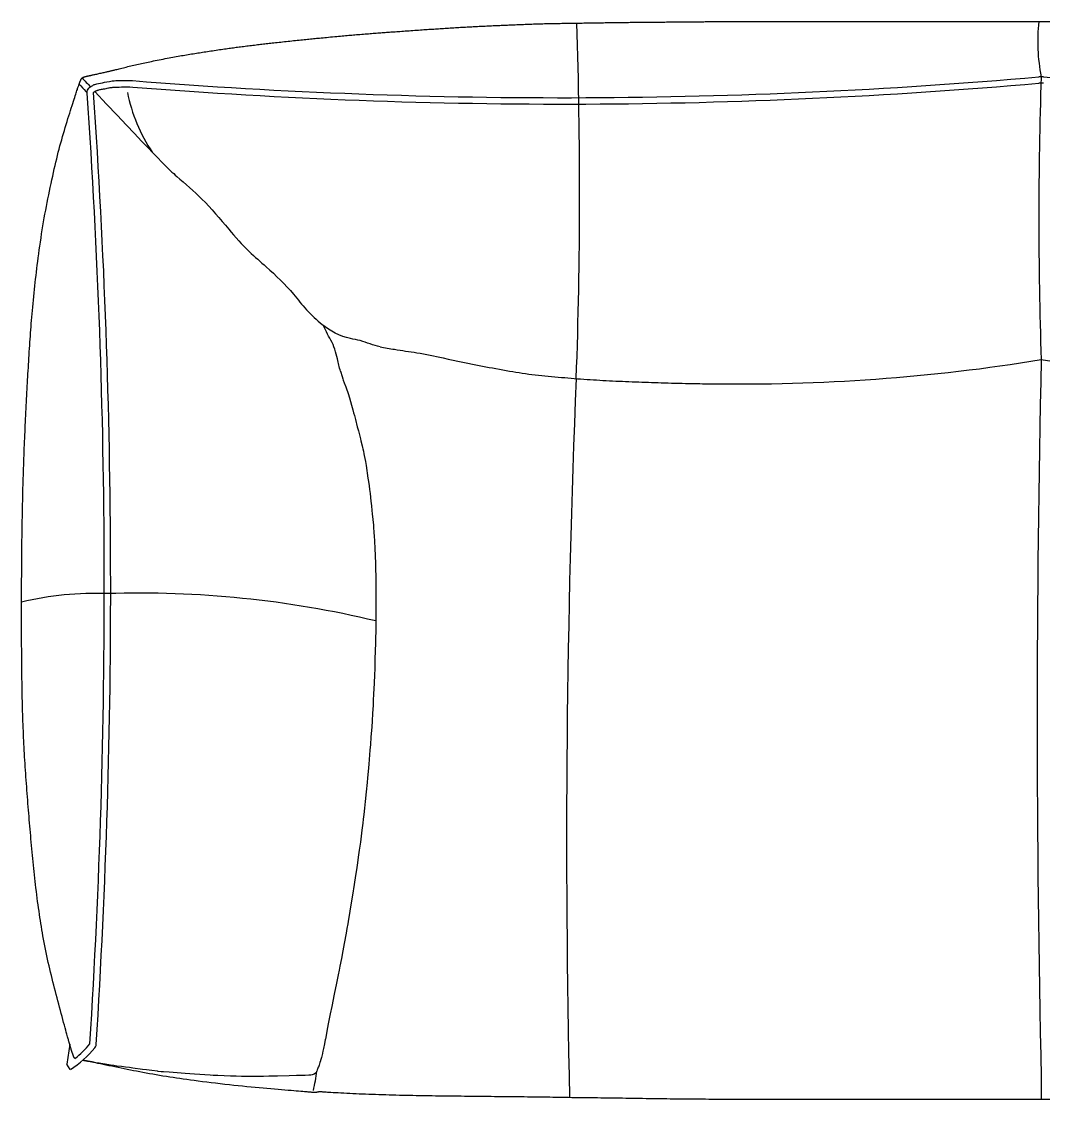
# Model space of a CAD drawing. Extents: x 185064 to 343242, y -369192 to -264966.
# Drawn here: x 226439 to 227240, y -281158 to -280312 of the extents above; entities that cross this region are included whole.
import ezdxf

# ---------------------------------------------------------------- set-up
doc = ezdxf.new("R2010")
doc.units = 0
doc.layers.add('01-12-Low Furniture', color=2, linetype='Continuous')

# ---------------------------------------------------------------- blocks, each defined once
blk = doc.blocks.new('artesarte')
at = {"layer": '01-12-Low Furniture', "color": 3}
for p in [(466688.83, -521121.43, 4080.49), (466689.34, -521141.33, 4080.49)]:
    blk.add_line(p, (466686.68, -521137.1, 4080.49), dxfattribs=at)
at = {"layer": '01-12-Low Furniture', "color": 1}
blk.add_line((467451.07, -521147.66, 4080.49), (467451.07, -521164.79, 4080.49), dxfattribs=at)
at = {"layer": '01-12-Low Furniture', "color": 3}
for points in [[(466701.43, -520362.24), (466701.63, -520362.19), (466701.82, -520362.14), (466702, -520362.09), (466702.18, -520362.05), (466702.37, -520362), (466702.55, -520361.96), (466702.73, -520361.91), (466702.92, -520361.87), (466703.12, -520361.82), (466703.32, -520361.77), (466703.54, -520361.72), (466703.78, -520361.67), (466704.04, -520361.61), (466704.32, -520361.55), (466704.64, -520361.48), (466704.98, -520361.4), (466705.36, -520361.32), (466705.78, -520361.23), (466706.24, -520361.13), (466706.75, -520361.01), (466707.3, -520360.89), (466707.91, -520360.76), (466708.57, -520360.62), (466709.29, -520360.46), (466710.06, -520360.29), (466710.89, -520360.1), (466711.74, -520359.91), (466712.61, -520359.72), (466713.48, -520359.52), (466714.33, -520359.33), (466715.16, -520359.15), (466715.94, -520358.97), (466716.67, -520358.8), (466717.35, -520358.65), (466717.99, -520358.5), (466718.59, -520358.36), (466719.16, -520358.23), (466719.71, -520358.1), (466720.25, -520357.97), (466720.78, -520357.85), (466721.32, -520357.72), (466721.86, -520357.59), (466722.43, -520357.46), (466723.03, -520357.31), (466723.67, -520357.16), (466724.35, -520356.99), (466725.1, -520356.81), (466725.91, -520356.61), (466726.8, -520356.39), (466727.76, -520356.15), (466728.78, -520355.9), (466729.84, -520355.64), (466730.95, -520355.36), (466732.09, -520355.08), (466733.25, -520354.8), (466734.42, -520354.51), (466735.6, -520354.23), (466736.78, -520353.94), (466737.97, -520353.66), (466739.16, -520353.39), (466740.36, -520353.11), (466741.56, -520352.83), (466742.78, -520352.56), (466744, -520352.28), (466745.23, -520352.01), (466746.48, -520351.74), (466747.74, -520351.46), (466749.03, -520351.19), (466750.35, -520350.91), (466751.7, -520350.63), (466753.09, -520350.34), (466754.52, -520350.05), (466755.99, -520349.75), (466757.51, -520349.45), (466759.04, -520349.14), (466760.6, -520348.84), (466762.15, -520348.54), (466763.71, -520348.24), (466765.24, -520347.94), (466766.76, -520347.65), (466768.23, -520347.38), (466769.68, -520347.11), (466771.1, -520346.85), (466772.49, -520346.59), (466773.87, -520346.35), (466775.22, -520346.11), (466776.57, -520345.87), (466777.91, -520345.64), (466779.24, -520345.41), (466780.57, -520345.19), (466781.88, -520344.97), (466783.19, -520344.76), (466784.49, -520344.55), (466785.77, -520344.34), (466787.03, -520344.14), (466788.27, -520343.94), (466789.5, -520343.74), (466790.71, -520343.55), (466791.92, -520343.36), (466793.13, -520343.17), (466794.35, -520342.98), (466795.59, -520342.79), (466796.85, -520342.59), (466798.16, -520342.39), (466799.5, -520342.19), (466800.87, -520341.98), (466802.27, -520341.78), (466803.67, -520341.57), (466805.06, -520341.37), (466806.44, -520341.17), (466807.79, -520340.97), (466809.09, -520340.78), (466810.35, -520340.61), (466811.56, -520340.43), (466812.73, -520340.27), (466813.88, -520340.11), (466815.01, -520339.95), (466816.12, -520339.8), (466817.23, -520339.65), (466818.35, -520339.5), (466819.48, -520339.34), (466820.62, -520339.19), (466821.78, -520339.04), (466822.94, -520338.89), (466824.12, -520338.73), (466825.31, -520338.58), (466826.51, -520338.43), (466827.72, -520338.28), (466828.94, -520338.12), (466830.16, -520337.97), (466831.38, -520337.83), (466832.6, -520337.68), (466833.81, -520337.53), (466835.02, -520337.39), (466836.2, -520337.25), (466837.37, -520337.11), (466838.52, -520336.98), (466839.65, -520336.85), (466840.78, -520336.72), (466841.9, -520336.59), (466843.03, -520336.46), (466844.18, -520336.33), (466845.35, -520336.2), (466846.55, -520336.07), (466847.79, -520335.93), (466849.07, -520335.79), (466850.37, -520335.64), (466851.71, -520335.5), (466853.07, -520335.35), (466854.46, -520335.2), (466855.87, -520335.04), (466857.29, -520334.89), (466858.73, -520334.73), (466860.18, -520334.58), (466861.64, -520334.42), (466863.09, -520334.27), (466864.53, -520334.11), (466865.97, -520333.96), (466867.38, -520333.81), (466868.77, -520333.67), (466870.13, -520333.52), (466871.47, -520333.38), (466872.78, -520333.25), (466874.06, -520333.12), (466875.32, -520332.99), (466876.56, -520332.86), (466877.78, -520332.74), (466878.98, -520332.62), (466880.16, -520332.5), (466881.34, -520332.38), (466882.52, -520332.27), (466883.73, -520332.15), (466884.96, -520332.03), (466886.24, -520331.91), (466887.58, -520331.78), (466888.98, -520331.65), (466890.45, -520331.51), (466891.99, -520331.36), (466893.56, -520331.22), (466895.15, -520331.07), (466896.75, -520330.93), (466898.32, -520330.78), (466899.84, -520330.64), (466901.31, -520330.51), (466902.7, -520330.38), (466904.02, -520330.26), (466905.29, -520330.15), (466906.52, -520330.04), (466907.73, -520329.93), (466908.93, -520329.83), (466910.14, -520329.72), (466911.38, -520329.62), (466912.64, -520329.51), (466913.94, -520329.4), (466915.26, -520329.29), (466916.6, -520329.18), (466917.94, -520329.07), (466919.28, -520328.96), (466920.61, -520328.85), (466921.92, -520328.75), (466923.21, -520328.65), (466924.48, -520328.54), (466925.72, -520328.45), (466926.95, -520328.35), (466928.16, -520328.25), (466929.35, -520328.16), (466930.53, -520328.07), (466931.7, -520327.98), (466932.86, -520327.89), (466934.01, -520327.81), (466935.15, -520327.72), (466936.29, -520327.64), (466937.42, -520327.55), (466938.56, -520327.47), (466939.69, -520327.39), (466940.83, -520327.31), (466941.97, -520327.22), (466943.12, -520327.14), (466944.29, -520327.06), (466945.49, -520326.97), (466946.72, -520326.89), (466947.98, -520326.8), (466949.3, -520326.7), (466950.67, -520326.61), (466952.09, -520326.5), (466953.57, -520326.4), (466955.07, -520326.29), (466956.6, -520326.19), (466958.13, -520326.08), (466959.66, -520325.97), (466961.16, -520325.87), (466962.63, -520325.77), (466964.06, -520325.67), (466965.44, -520325.57), (466966.79, -520325.48), (466968.1, -520325.4), (466969.4, -520325.31), (466970.67, -520325.22), (466971.94, -520325.14), (466973.2, -520325.06), (466974.47, -520324.97), (466975.74, -520324.89), (466977.01, -520324.81), (466978.29, -520324.72), (466979.57, -520324.64), (466980.86, -520324.55), (466982.17, -520324.47), (466983.48, -520324.39), (466984.81, -520324.3), (466986.14, -520324.22), (466987.48, -520324.13), (466988.83, -520324.05), (466990.17, -520323.97), (466991.52, -520323.89), (466992.86, -520323.81), (466994.19, -520323.73), (466995.51, -520323.65), (466996.82, -520323.57), (466998.12, -520323.5), (466999.4, -520323.43), (467000.67, -520323.36), (467001.91, -520323.29), (467003.13, -520323.22), (467004.32, -520323.16), (467005.48, -520323.1), (467006.63, -520323.04), (467007.77, -520322.98), (467008.9, -520322.93), (467010.04, -520322.87), (467011.18, -520322.81), (467012.35, -520322.76), (467013.55, -520322.7), (467014.78, -520322.64), (467016.04, -520322.58), (467017.32, -520322.51), (467018.61, -520322.45), (467019.91, -520322.39), (467021.21, -520322.33), (467022.49, -520322.26), (467023.76, -520322.21), (467025, -520322.15), (467026.22, -520322.09), (467027.43, -520322.04), (467028.63, -520321.99), (467029.82, -520321.94), (467031.01, -520321.89), (467032.21, -520321.83), (467033.43, -520321.78), (467034.66, -520321.73), (467035.91, -520321.68), (467037.17, -520321.63), (467038.44, -520321.58), (467039.73, -520321.53), (467041.03, -520321.48), (467042.33, -520321.43), (467043.64, -520321.38), (467044.95, -520321.33), (467046.27, -520321.28), (467047.58, -520321.23), (467048.89, -520321.18), (467050.2, -520321.13), (467051.49, -520321.08), (467052.77, -520321.04), (467054.04, -520321), (467055.28, -520320.96), (467056.52, -520320.92), (467057.73, -520320.88), (467058.94, -520320.85), (467060.14, -520320.81), (467061.34, -520320.78), (467062.53, -520320.75), (467063.73, -520320.72), (467064.93, -520320.69), (467066.13, -520320.66), (467067.35, -520320.64), (467068.58, -520320.61), (467069.83, -520320.59), (467071.09, -520320.56), (467072.38, -520320.54), (467073.7, -520320.52), (467075.04, -520320.49), (467076.4, -520320.47), (467077.78, -520320.45), (467079.16, -520320.43), (467080.55, -520320.41), (467081.93, -520320.39), (467083.29, -520320.37), (467084.63, -520320.35), (467085.95, -520320.33), (467087.24, -520320.31), (467088.51, -520320.3), (467089.77, -520320.28), (467091.02, -520320.26), (467092.27, -520320.24), (467093.52, -520320.22), (467094.78, -520320.2), (467096.05, -520320.18), (467097.32, -520320.16), (467098.61, -520320.14), (467099.9, -520320.12), (467101.19, -520320.1), (467102.48, -520320.08), (467103.77, -520320.06), (467105.05, -520320.04), (467106.32, -520320.02), (467107.59, -520320), (467108.84, -520319.99), (467110.1, -520319.97), (467111.34, -520319.95), (467112.59, -520319.94), (467113.83, -520319.92), (467115.07, -520319.9), (467116.31, -520319.89), (467117.55, -520319.87), (467118.79, -520319.85), (467120.03, -520319.84), (467121.26, -520319.82), (467122.48, -520319.8), (467123.69, -520319.79), (467124.9, -520319.77), (467126.1, -520319.76), (467127.29, -520319.74), (467128.49, -520319.73), (467129.69, -520319.71), (467130.9, -520319.7), (467132.13, -520319.69), (467133.39, -520319.67), (467134.67, -520319.66), (467135.99, -520319.65), (467137.33, -520319.64), (467138.69, -520319.63), (467140.07, -520319.62), (467141.45, -520319.61), (467142.83, -520319.6), (467144.21, -520319.58), (467145.56, -520319.57), (467146.89, -520319.56), (467148.2, -520319.55), (467149.5, -520319.54), (467150.78, -520319.53), (467152.05, -520319.52), (467153.32, -520319.5), (467154.58, -520319.49), (467155.84, -520319.48), (467157.11, -520319.47), (467158.38, -520319.45), (467159.65, -520319.44), (467160.93, -520319.43), (467162.22, -520319.42), (467163.52, -520319.4), (467164.82, -520319.39), (467166.14, -520319.38), (467167.47, -520319.37), (467168.8, -520319.36), (467170.14, -520319.34), (467171.47, -520319.33), (467172.79, -520319.32), (467174.1, -520319.31), (467175.39, -520319.3), (467176.66, -520319.29), (467177.9, -520319.28), (467179.12, -520319.27), (467180.32, -520319.26), (467181.51, -520319.25), (467182.7, -520319.24), (467183.88, -520319.23), (467185.06, -520319.23), (467186.26, -520319.22), (467187.47, -520319.21), (467188.69, -520319.21), (467189.94, -520319.2), (467191.2, -520319.19), (467192.49, -520319.19), (467443.7, -520319.18), (467445.03, -520319.17), (467446.39, -520319.16), (467447.78, -520319.15), (467449.19, -520319.14), (467450.62, -520319.13), (467826.07, -520319.13)], [(466692.97, -521132.66), (466692.92, -521132.62), (466692.88, -521132.59), (466692.83, -521132.55), (466692.79, -521132.51), (466692.76, -521132.48), (466692.72, -521132.44), (466692.68, -521132.4), (466692.65, -521132.36), (466692.61, -521132.32), (466692.58, -521132.28), (466692.54, -521132.24), (466692.51, -521132.2), (466692.47, -521132.16), (466692.44, -521132.11), (466692.41, -521132.07), (466692.37, -521132.02), (466692.34, -521131.97), (466692.31, -521131.91), (466692.27, -521131.85), (466692.24, -521131.8), (466692.21, -521131.73), (466692.18, -521131.67), (466692.14, -521131.6), (466692.11, -521131.52), (466692.08, -521131.45), (466692.05, -521131.37), (466692.01, -521131.29), (466691.98, -521131.21), (466691.95, -521131.13), (466691.91, -521131.05), (466691.88, -521130.97), (466691.85, -521130.89), (466691.81, -521130.79), (466691.77, -521130.69), (466691.72, -521130.57), (466691.67, -521130.44), (466691.61, -521130.28), (466691.55, -521130.1), (466691.47, -521129.89), (466691.39, -521129.65), (466691.3, -521129.38), (466691.2, -521129.09), (466691.1, -521128.78), (466690.99, -521128.45), (466690.87, -521128.1), (466690.75, -521127.73), (466690.63, -521127.35), (466690.5, -521126.96), (466690.37, -521126.56), (466690.24, -521126.16), (466690.12, -521125.77), (466690, -521125.39), (466689.88, -521125.03), (466689.77, -521124.68), (466689.68, -521124.37), (466689.59, -521124.07), (466689.5, -521123.78), (466689.42, -521123.5), (466689.34, -521123.22), (466689.25, -521122.93), (466689.16, -521122.62), (466689.07, -521122.29), (466688.97, -521121.93), (466688.86, -521121.55), (466688.74, -521121.14), (466688.63, -521120.73), (466688.51, -521120.3), (466688.38, -521119.88), (466688.26, -521119.45), (466688.15, -521119.04), (466688.03, -521118.64), (466687.91, -521118.21), (466687.78, -521117.74), (466687.62, -521117.19), (466687.43, -521116.52), (466687.2, -521115.7), (466686.93, -521114.7), (466686.59, -521113.48), (466686.2, -521112.03), (466685.74, -521110.36), (466685.23, -521108.5), (466684.68, -521106.48), (466684.1, -521104.32), (466683.48, -521102.06), (466682.85, -521099.72), (466682.21, -521097.32), (466681.57, -521094.9), (466680.92, -521092.46), (466680.27, -521090), (466679.62, -521087.53), (466678.97, -521085.04), (466678.32, -521082.55), (466677.67, -521080.05), (466677.02, -521077.54), (466676.38, -521075.04), (466675.73, -521072.53), (466675.1, -521070.01), (466674.47, -521067.49), (466673.85, -521064.95), (466673.23, -521062.4), (466672.63, -521059.84), (466672.04, -521057.25), (466671.46, -521054.64), (466670.9, -521052.02), (466670.36, -521049.4), (466669.83, -521046.78), (466669.32, -521044.17), (466668.82, -521041.59), (466668.35, -521039.03), (466667.89, -521036.52), (466667.46, -521034.05), (466667.04, -521031.62), (466666.64, -521029.22), (466666.25, -521026.82), (466665.87, -521024.43), (466665.5, -521022.01), (466665.14, -521019.58), (466664.78, -521017.1), (466664.42, -521014.58), (466664.07, -521012.01), (466663.71, -521009.41), (466663.37, -521006.79), (466663.03, -521004.15), (466662.7, -521001.52), (466662.37, -520998.89), (466662.06, -520996.27), (466661.76, -520993.68), (466661.47, -520991.11), (466661.19, -520988.56), (466660.92, -520986.02), (466660.66, -520983.49), (466660.4, -520980.95), (466660.15, -520978.41), (466659.9, -520975.86), (466659.66, -520973.3), (466659.42, -520970.73), (466659.18, -520968.15), (466658.94, -520965.57), (466658.71, -520963), (466658.48, -520960.43), (466658.25, -520957.87), (466658.03, -520955.33), (466657.8, -520952.8), (466657.59, -520950.29), (466657.37, -520947.79), (466657.15, -520945.29), (466656.94, -520942.79), (466656.73, -520940.28), (466656.53, -520937.75), (466656.32, -520935.21), (466656.11, -520932.63), (466655.91, -520930.04), (466655.71, -520927.43), (466655.51, -520924.8), (466655.32, -520922.17), (466655.12, -520919.53), (466654.93, -520916.88), (466654.74, -520914.25), (466654.55, -520911.62), (466654.37, -520908.99), (466654.18, -520906.38), (466654.01, -520903.78), (466653.84, -520901.19), (466653.67, -520898.61), (466653.51, -520896.05), (466653.36, -520893.49), (466653.22, -520890.95), (466653.08, -520888.43), (466652.95, -520885.9), (466652.83, -520883.38), (466652.71, -520880.85), (466652.6, -520878.32), (466652.49, -520875.77), (466652.39, -520873.21), (466652.29, -520870.63), (466652.2, -520868.03), (466652.1, -520865.42), (466652.02, -520862.8), (466651.93, -520860.19), (466651.86, -520857.58), (466651.78, -520854.99), (466651.72, -520852.42), (466651.65, -520849.87), (466651.6, -520847.34), (466651.55, -520844.82), (466651.5, -520842.31), (466651.46, -520839.81), (466651.42, -520837.29), (466651.38, -520834.77), (466651.35, -520832.23), (466651.32, -520829.67), (466651.29, -520827.1), (466651.27, -520824.51), (466651.24, -520821.91), (466651.22, -520819.31), (466651.2, -520816.7), (466651.18, -520814.11), (466651.16, -520811.52), (466651.15, -520808.95), (466651.13, -520806.38), (466651.12, -520803.83), (466651.1, -520801.28), (466651.09, -520798.73), (466651.08, -520796.19), (466651.08, -520793.64), (466651.07, -520791.09), (466651.07, -520788.53), (466651.07, -520785.97), (466651.08, -520783.41), (466651.08, -520780.86), (466651.09, -520778.33), (466651.09, -520775.82), (466651.1, -520773.34), (466651.11, -520770.89), (466651.11, -520768.48), (466651.12, -520766.09), (466651.13, -520763.73), (466651.13, -520761.37), (466651.14, -520759.01), (466651.15, -520756.64), (466651.16, -520754.25), (466651.17, -520751.83), (466651.18, -520749.37), (466651.19, -520746.87), (466651.2, -520744.34), (466651.22, -520741.78), (466651.24, -520739.2), (466651.26, -520736.6), (466651.28, -520733.99), (466651.31, -520731.37), (466651.35, -520728.74), (466651.38, -520726.11), (466651.42, -520723.49), (466651.47, -520720.86), (466651.51, -520718.25), (466651.56, -520715.64), (466651.6, -520713.04), (466651.65, -520710.45), (466651.7, -520707.88), (466651.75, -520705.33), (466651.8, -520702.78), (466651.85, -520700.25), (466651.9, -520697.72), (466651.95, -520695.2), (466652, -520692.69), (466652.06, -520690.17), (466652.12, -520687.66), (466652.18, -520685.14), (466652.25, -520682.62), (466652.32, -520680.09), (466652.39, -520677.55), (466652.47, -520674.99), (466652.55, -520672.41), (466652.64, -520669.8), (466652.73, -520667.18), (466652.82, -520664.53), (466652.91, -520661.87), (466653.01, -520659.21), (466653.11, -520656.55), (466653.22, -520653.89), (466653.33, -520651.26), (466653.44, -520648.64), (466653.55, -520646.05), (466653.66, -520643.48), (466653.78, -520640.93), (466653.9, -520638.39), (466654.01, -520635.85), (466654.13, -520633.31), (466654.26, -520630.76), (466654.38, -520628.2), (466654.5, -520625.62), (466654.63, -520623.03), (466654.76, -520620.43), (466654.88, -520617.83), (466655.01, -520615.24), (466655.14, -520612.67), (466655.28, -520610.12), (466655.41, -520607.61), (466655.55, -520605.13), (466655.68, -520602.68), (466655.82, -520600.26), (466655.96, -520597.84), (466656.1, -520595.44), (466656.25, -520593.04), (466656.39, -520590.62), (466656.54, -520588.19), (466656.69, -520585.73), (466656.84, -520583.25), (466657, -520580.76), (466657.15, -520578.26), (466657.31, -520575.76), (466657.48, -520573.27), (466657.64, -520570.78), (466657.81, -520568.31), (466657.98, -520565.86), (466658.15, -520563.42), (466658.33, -520560.99), (466658.52, -520558.54), (466658.71, -520556.07), (466658.92, -520553.58), (466659.13, -520551.04), (466659.35, -520548.45), (466659.59, -520545.81), (466659.84, -520543.11), (466660.09, -520540.38), (466660.36, -520537.62), (466660.64, -520534.84), (466660.92, -520532.06), (466661.21, -520529.29), (466661.5, -520526.54), (466661.8, -520523.81), (466662.1, -520521.11), (466662.41, -520518.4), (466662.73, -520515.68), (466663.06, -520512.94), (466663.41, -520510.15), (466663.77, -520507.31), (466664.15, -520504.4), (466664.55, -520501.41), (466664.97, -520498.35), (466665.41, -520495.24), (466665.86, -520492.09), (466666.33, -520488.92), (466666.82, -520485.74), (466667.32, -520482.57), (466667.83, -520479.42), (466668.36, -520476.31), (466668.9, -520473.23), (466669.45, -520470.18), (466670.01, -520467.16), (466670.58, -520464.15), (466671.16, -520461.16), (466671.76, -520458.18), (466672.36, -520455.19), (466672.97, -520452.21), (466673.59, -520449.24), (466674.21, -520446.28), (466674.84, -520443.34), (466675.48, -520440.44), (466676.11, -520437.59), (466676.75, -520434.78), (466677.38, -520432.04), (466678.01, -520429.37), (466678.65, -520426.76), (466679.28, -520424.2), (466679.92, -520421.68), (466680.56, -520419.2), (466681.22, -520416.74), (466681.88, -520414.3), (466682.56, -520411.86), (466683.25, -520409.42), (466683.96, -520406.98), (466684.67, -520404.56), (466685.38, -520402.17), (466686.1, -520399.81), (466686.8, -520397.5), (466687.5, -520395.24), (466688.18, -520393.05), (466688.85, -520390.93), (466689.49, -520388.89), (466690.11, -520386.95), (466690.7, -520385.09), (466691.27, -520383.33), (466691.8, -520381.68), (466692.3, -520380.14), (466692.77, -520378.71), (466693.19, -520377.41), (466693.58, -520376.22), (466693.94, -520375.13), (466694.27, -520374.14), (466694.56, -520373.24), (466694.84, -520372.42), (466695.08, -520371.67), (466695.31, -520370.99), (466695.53, -520370.36), (466695.72, -520369.79), (466695.9, -520369.27), (466696.07, -520368.79), (466696.22, -520368.36), (466696.36, -520367.96), (466696.49, -520367.6), (466696.61, -520367.27), (466696.72, -520366.96), (466696.82, -520366.68), (466696.91, -520366.42), (466697.01, -520366.18), (466697.1, -520365.95), (466697.19, -520365.73), (466697.28, -520365.52), (466697.38, -520365.31), (466697.48, -520365.11), (466697.59, -520364.91), (466697.69, -520364.71), (466697.8, -520364.53), (466697.9, -520364.35), (466698, -520364.19), (466698.1, -520364.04), (466698.18, -520363.91), (466698.26, -520363.8), (466698.32, -520363.71), (466698.38, -520363.63), (466698.44, -520363.56), (466698.49, -520363.5), (466698.54, -520363.45), (466698.59, -520363.41), (466698.64, -520363.36), (466698.69, -520363.31), (466698.75, -520363.26), (466698.81, -520363.21), (466698.87, -520363.16), (466698.93, -520363.11), (466698.99, -520363.06), (466699.06, -520363.01), (466699.12, -520362.97), (466699.18, -520362.93), (466699.25, -520362.89), (466699.32, -520362.86), (466699.4, -520362.82), (466699.49, -520362.78), (466699.59, -520362.75), (466699.71, -520362.71), (466699.85, -520362.66), (466700.01, -520362.61), (466700.19, -520362.56), (466700.38, -520362.51), (466700.59, -520362.46), (466700.8, -520362.4), (466701.01, -520362.34), (466701.22, -520362.29), (466701.43, -520362.24)], [(467826.07, -521164.79), (467450.7, -521164.79), (467448.14, -521164.78), (467445.54, -521164.76), (467442.9, -521164.75), (467190.33, -521164.73), (467187.64, -521164.7), (467184.96, -521164.68), (467182.29, -521164.66), (467179.64, -521164.64), (467177.04, -521164.61), (467174.49, -521164.59), (467172.01, -521164.57), (467169.58, -521164.55), (467167.17, -521164.53), (467164.77, -521164.51), (467162.37, -521164.49), (467159.93, -521164.46), (467157.44, -521164.44), (467154.88, -521164.4), (467152.23, -521164.37), (467149.51, -521164.33), (467146.75, -521164.28), (467143.95, -521164.24), (467141.14, -521164.19), (467138.35, -521164.14), (467135.6, -521164.1), (467132.89, -521164.05), (467130.26, -521164.01), (467127.69, -521163.97), (467125.17, -521163.93), (467122.69, -521163.89), (467120.24, -521163.86), (467117.8, -521163.82), (467115.36, -521163.79), (467112.91, -521163.76), (467110.44, -521163.73), (467107.95, -521163.69), (467105.45, -521163.66), (467102.93, -521163.63), (467100.41, -521163.6), (467097.88, -521163.57), (467095.35, -521163.55), (467092.83, -521163.52), (467090.31, -521163.49), (467087.79, -521163.46), (467085.29, -521163.43), (467082.79, -521163.4), (467080.29, -521163.36), (467077.81, -521163.33), (467075.32, -521163.29), (467072.84, -521163.26), (467070.37, -521163.22), (467067.89, -521163.17), (467065.42, -521163.13), (467062.94, -521163.09), (467060.46, -521163.05), (467057.97, -521163.01), (467055.47, -521162.98), (467052.96, -521162.94), (467050.44, -521162.92), (467047.91, -521162.89), (467045.37, -521162.87), (467042.81, -521162.85), (467040.25, -521162.83), (467037.69, -521162.81), (467035.11, -521162.79), (467032.54, -521162.76), (467029.95, -521162.73), (467027.37, -521162.7), (467024.78, -521162.66), (467022.19, -521162.63), (467019.6, -521162.59), (467016.99, -521162.55), (467014.39, -521162.52), (467011.78, -521162.49), (467009.16, -521162.46), (467006.54, -521162.44), (467003.92, -521162.41), (467001.3, -521162.39), (466998.69, -521162.37), (466996.09, -521162.35), (466993.51, -521162.33), (466990.94, -521162.3), (466988.38, -521162.27), (466985.85, -521162.24), (466983.32, -521162.2), (466980.81, -521162.16), (466978.3, -521162.13), (466975.79, -521162.09), (466973.28, -521162.05), (466970.77, -521162.01), (466968.25, -521161.97), (466965.71, -521161.94), (466963.17, -521161.9), (466960.6, -521161.86), (466958.03, -521161.82), (466955.43, -521161.77), (466952.81, -521161.72), (466950.17, -521161.67), (466947.51, -521161.6), (466944.83, -521161.53), (466942.14, -521161.46), (466939.44, -521161.38), (466936.75, -521161.3), (466934.07, -521161.21), (466931.4, -521161.12), (466928.76, -521161.03), (466926.15, -521160.94), (466923.57, -521160.85), (466921.01, -521160.75), (466918.49, -521160.66), (466915.99, -521160.55), (466913.51, -521160.45), (466911.07, -521160.34), (466908.64, -521160.22), (466906.24, -521160.1), (466903.89, -521159.98), (466901.62, -521159.86), (466899.44, -521159.73), (466897.4, -521159.61), (466895.51, -521159.5), (466893.81, -521159.4), (466892.31, -521159.3), (466891.04, -521159.22), (466889.98, -521159.15), (466889.1, -521159.09), (466888.38, -521159.05), (466887.79, -521159.01), (466887.32, -521158.97), (466886.92, -521158.95), (466886.59, -521158.93), (466886.29, -521158.91), (466886.01, -521158.9), (466885.77, -521158.89), (466885.55, -521158.89), (466885.35, -521158.88), (466885.17, -521158.88), (466885, -521158.88), (466884.85, -521158.89), (466884.72, -521158.89), (466884.59, -521158.9), (466884.47, -521158.9), (466884.35, -521158.91), (466884.25, -521158.92), (466884.15, -521158.93), (466884.05, -521158.94), (466883.96, -521158.95), (466883.87, -521158.96), (466883.79, -521158.97), (466883.7, -521158.98), (466883.61, -521159), (466883.52, -521159.02), (466883.43, -521159.03), (466883.33, -521159.05), (466883.23, -521159.08), (466883.12, -521159.1), (466883.01, -521159.13), (466882.89, -521159.15), (466882.77, -521159.18), (466882.65, -521159.21), (466882.53, -521159.24), (466882.41, -521159.26), (466882.29, -521159.28), (466882.17, -521159.3), (466882.05, -521159.32), (466881.93, -521159.34), (466881.8, -521159.35), (466881.67, -521159.36), (466881.53, -521159.36), (466881.38, -521159.37), (466881.22, -521159.37), (466881.05, -521159.36), (466880.86, -521159.36), (466880.67, -521159.35), (466880.46, -521159.34), (466880.25, -521159.33), (466880.02, -521159.32), (466879.8, -521159.31), (466879.56, -521159.29), (466879.32, -521159.27), (466879.05, -521159.25), (466878.75, -521159.23), (466878.39, -521159.2), (466877.96, -521159.16), (466877.44, -521159.12), (466876.81, -521159.06), (466876.07, -521159), (466875.18, -521158.93), (466874.15, -521158.84), (466872.97, -521158.74), (466871.63, -521158.63), (466870.14, -521158.51), (466868.48, -521158.37), (466866.65, -521158.23), (466864.65, -521158.06), (466862.48, -521157.89), (466860.14, -521157.7), (466857.65, -521157.49), (466855.04, -521157.28), (466852.3, -521157.05), (466849.47, -521156.81), (466846.56, -521156.56), (466843.58, -521156.29), (466840.54, -521156.02), (466837.45, -521155.73), (466834.31, -521155.43), (466831.11, -521155.12), (466827.84, -521154.79), (466824.51, -521154.45), (466821.11, -521154.1), (466817.64, -521153.73), (466814.11, -521153.34), (466810.53, -521152.94), (466806.94, -521152.53), (466803.35, -521152.12), (466799.81, -521151.7), (466796.33, -521151.28), (466792.95, -521150.86), (466789.7, -521150.45), (466786.59, -521150.05), (466783.61, -521149.65), (466780.74, -521149.26), (466777.96, -521148.86), (466775.25, -521148.47), (466772.59, -521148.08), (466769.95, -521147.67), (466767.32, -521147.26), (466764.69, -521146.84), (466762.04, -521146.41), (466759.39, -521145.97), (466756.74, -521145.52), (466754.11, -521145.07), (466751.49, -521144.61), (466748.9, -521144.14), (466746.34, -521143.67), (466743.82, -521143.2), (466741.33, -521142.72), (466738.87, -521142.24), (466736.42, -521141.75), (466734, -521141.26), (466731.58, -521140.77), (466729.17, -521140.28), (466726.75, -521139.78), (466724.33, -521139.28), (466721.93, -521138.79), (466719.57, -521138.3), (466717.28, -521137.82), (466715.08, -521137.37), (466712.99, -521136.94), (466711.04, -521136.54), (466709.25, -521136.18), (466707.64, -521135.86), (466706.2, -521135.58), (466704.92, -521135.33), (466703.77, -521135.11), (466702.73, -521134.91), (466701.8, -521134.73), (466700.94, -521134.57), (466700.15, -521134.41), (466699.41, -521134.26), (466698.97, -521134.17)]]:
    blk.add_lwpolyline(points, dxfattribs=at)
at = {"layer": '01-12-Low Furniture', "color": 1}
blk.add_lwpolyline([(466901.34, -520593.45), (466902.58, -520597.57), (466903.14, -520599.37), (466903.47, -520600.46), (466904.24, -520602.69), (466905.37, -520605.76), (466905.96, -520607.34), (466906.97, -520610.26), (466907.2, -520610.93), (466908.28, -520614.45), (466909.9, -520620.08), (466910.99, -520623.85), (466911.62, -520626.07), (466912.23, -520628.3), (466913.05, -520631.42), (466914.47, -520637.05), (466915.31, -520640.3), (466916.97, -520646.57), (466917.33, -520647.97), (466918.37, -520652.08), (466918.68, -520653.38), (466918.91, -520654.37), (466919.32, -520656.25), (466919.73, -520658.24), (466919.98, -520659.51), (466920.83, -520664.33), (466921.35, -520667.54), (466922.86, -520677.38), (466923.25, -520679.93), (466923.74, -520683.47), (466924.13, -520686.36), (466924.49, -520689.29), (466925.19, -520695.32), (466925.6, -520698.94), (466926.02, -520702.73), (466926.28, -520705.27), (466926.72, -520709.85), (466927.1, -520714.18), (466927.26, -520716.18), (466927.53, -520719.85), (466927.75, -520723.04), (466927.93, -520726.18), (466928.04, -520728.17), (466928.18, -520731.21), (466928.51, -520739.41), (466928.66, -520743.35), (466928.78, -520746.77), (466928.89, -520750.72), (466928.92, -520752.07), (466928.99, -520755.5), (466929.04, -520759.59), (466929.09, -520764), (466929.12, -520769.4), (466929.13, -520775.71), (466929.13, -520778.94), (466929.11, -520784.2), (466929.08, -520787.7), (466929.03, -520792.02), (466928.98, -520795.72), (466928.91, -520798.96), (466928.87, -520801.33), (466928.74, -520806.59), (466928.37, -520819.36), (466928.3, -520821.66), (466928.12, -520827.03), (466927.94, -520831.59), (466927.67, -520838.15), (466927.28, -520846.84), (466927.05, -520851.42), (466926.83, -520855.71), (466926.48, -520861.62), (466926.08, -520867.92), (466925.78, -520872.48), (466925.21, -520880.58), (466924.77, -520886.37), (466924.42, -520890.8), (466923.83, -520897.97), (466923.5, -520901.79), (466922.99, -520907.46), (466922.51, -520912.59), (466922.16, -520916.19), (466921.42, -520923.55), (466920.65, -520931.05), (466920.09, -520936.34), (466919.55, -520941.21), (466919.12, -520944.98), (466918.78, -520947.91), (466918.09, -520953.49), (466917.5, -520958.21), (466916.89, -520962.87), (466916.02, -520969.25), (466915.24, -520974.77), (466914.6, -520979.23), (466913.82, -520984.55), (466913.11, -520989.22), (466912.03, -520996.19), (466910.74, -521004.42), (466910.02, -521008.92), (466907.39, -521025.06), (466907.08, -521026.9), (466906.4, -521030.8), (466905.74, -521034.43), (466904.23, -521042.5), (466903.16, -521048.11), (466901.98, -521054.33), (466900.86, -521060.3), (466900.27, -521063.38), (466899.56, -521066.98), (466898.21, -521073.58), (466896.43, -521082.27), (466894.49, -521091.83), (466893.32, -521097.64), (466892.02, -521104.15), (466890.93, -521109.63), (466890.23, -521113.16), (466889.41, -521117.4), (466889.37, -521117.65), (466888.68, -521121.21), (466887.99, -521124.7), (466887.54, -521126.81), (466887.21, -521128.41), (466887.14, -521128.75), (466886.38, -521131.82), (466886.34, -521131.98), (466885.65, -521134.35), (466885.52, -521134.81), (466885.45, -521135.06), (466885.22, -521135.77), (466884.51, -521137.87), (466883.93, -521139.5), (466883.9, -521139.55), (466883.33, -521141.05), (466883.1, -521141.6), (466882.75, -521142.51), (466882.29, -521143.58), (466882.09, -521143.95), (466882, -521144.1), (466881.89, -521144.23), (466881.8, -521144.3), (466880.7, -521144.95), (466880.68, -521144.96), (466879.93, -521145.27), (466879.17, -521145.48), (466878.01, -521145.69), (466877.89, -521145.71), (466877.12, -521145.77), (466876.51, -521145.8), (466873.64, -521145.91), (466871.55, -521145.96), (466866.91, -521146.03), (466861.02, -521146.16), (466851.81, -521146.42), (466847.07, -521146.54), (466845.21, -521146.59), (466840.87, -521146.68), (466837.47, -521146.74), (466832.43, -521146.78), (466828.82, -521146.78), (466827.56, -521146.77), (466824.01, -521146.73), (466823.58, -521146.73), (466819.58, -521146.64), (466815.1, -521146.5), (466809.94, -521146.28), (466805.1, -521146.07), (466801.4, -521145.9), (466798.94, -521145.77), (466794.89, -521145.54), (466790.98, -521145.31), (466786.86, -521145.03), (466779.54, -521144.48), (466766.92, -521143.52), (466762.54, -521143.16), (466760.7, -521143), (466758.16, -521142.75), (466757.63, -521142.69), (466753.32, -521142.21), (466749.17, -521141.68), (466745.85, -521141.22), (466738.42, -521140.16), (466735.81, -521139.81), (466732.6, -521139.42), (466729.37, -521139.05), (466725.76, -521138.61), (466723.35, -521138.28), (466720.98, -521137.92), (466716.62, -521137.22), (466713.2, -521136.65), (466711.89, -521136.43), (466709.36, -521135.97), (466706.43, -521135.4), (466700.41, -521134.19), (466699.92, -521134.08)], dxfattribs=at)
for centre, radius, start, end in [((467589.69, -520334.68, 4080.49), 141.35, 173.68808, 191.29794), ((463098.28, -520453.38, 4080.49), 3990.65, 357.9054, 1.91066), ((467075.56, -516113.09, 4080.49), 4265.77, 265.46217, 275.02661), ((470688.52, -520473.38, 4080.49), 3239.35, 178.03618, 181.96382), ((467451.07, -520382.38, 4080.49), 20, 84.97339, 95.02661), ((467826.07, -516124.22, 4080.49), 4254.64, 264.96713, 275.03287), ((461078.75, -520763.79, 4080.49), 5637.25, 356.36624, 3.95073), ((466860.18, -520349.95, 4080.49), 128.44, 191.09928, 213.93225), ((467215.06, -519133.35, 4080.49), 1470.11, 269.04416, 279.23846), ((467801.62, -518063.47, 4080.49), 2545.17, 262.08345, 270.55046), ((466709.76, -521025.96, 4080.49), 258.18, 88.08777, 103.13245), ((466743.45, -521567.18, 4080.49), 799.64, 76.5784, 91.79747), ((466647.69, -521075.19, 4080.49), 73.16, 308.23553, 321.15771), ((466738.2, -521124.71, 4080.49), 145.65, 346.89731, 352.98129)]:
    blk.add_arc(centre, radius, start, end, dxfattribs=at)
at = {"layer": '01-12-Low Furniture', "color": 3}
for centre, radius, start, end in [((467075.76, -516122.88, 4080.49), 4260.98, 265.4581, 275.02964), ((467451.07, -520387.38, 4080.49), 20, 84.97036, 95.02964), ((461082.01, -520763.78, 4080.49), 5638.99, 356.36133, 3.95564), ((466704.97, -521121.2, 4080.49), 4.69, 320.0655, 354.39181), ((466647.69, -521075.19, 4080.49), 78.16, 302.20398, 321.15771)]:
    blk.add_arc(centre, radius, start, end, dxfattribs=at)
at = {"layer": '01-12-Low Furniture', "color": 8}
for centre, radius, start, end in [((479717.41, -520866.03, 4080.49), 12269.57, 178.68472, 181.31528), ((475760.28, -520961.06, 4080.49), 8681.57, 177.61138, 181.335359)]:
    blk.add_arc(centre, radius, start, end, dxfattribs=at)
at = {"layer": '01-12-Low Furniture', "color": 1}
for points, knots in [([(466696.27, -520368.2, 4080.49), (466698.09, -520370.15, 4080.49), (466699.86, -520372.04, 4080.49), (466701.91, -520374.22, 4080.49), (466702.23, -520374.57, 4080.49), (466702.56, -520374.91, 4080.49)], [0.1840274, 0.1840274, 0.1840274, 0.1840274, 0.9536677, 0.9536677, 1.0988223, 1.0988223, 1.0988223, 1.0988223]), ([(466702.61, -520375.39, 4080.49), (466702.52, -520374.69, 4080.49), (466702.54, -520372.89, 4080.49), (466704.13, -520370.81, 4080.49), (466706.41, -520369.37, 4080.49), (466709.68, -520367.81, 4080.49), (466714.81, -520367.16, 4080.49), (466721.28, -520365.5, 4080.49), (466730.13, -520365.21, 4080.49), (466738.07, -520365.49, 4080.49)], [15.071795, 15.071795, 15.071795, 15.071795, 16.016516, 19.9742, 22.114116, 24.641618, 30.648776, 37.534798, 44.58886, 44.58886, 44.58886, 44.58886]), ([(466708.53, -520373.97, 4080.49), (466760.62, -520429.54, 4080.49), (466773.19, -520441.18, 4080.49), (466794.42, -520458.88, 4080.49), (466811.83, -520480.11, 4080.49), (466827.88, -520498.65, 4080.49), (466846.4, -520514.08, 4080.49), (466861.71, -520529.08, 4080.49), (466874.57, -520545.86, 4080.49), (466882.73, -520553.14, 4080.49), (466886.99, -520556.88, 4080.49)], [1.453037, 1.453037, 1.453037, 1.453037, 25.598993, 51.736046, 82.727829, 106.227578, 123.77591, 153.649899, 169.168648, 185.831337, 185.831337, 185.831337, 185.831337]), ([(466932.33, -520574.31, 4080.49), (466936.12, -520574.89, 4080.49), (466945.68, -520576.77, 4080.49), (466962.35, -520578.84, 4080.49), (466985.23, -520583.81, 4080.49), (467009.46, -520588.83, 4080.49), (467033.47, -520593.36, 4080.49), (467054.16, -520596.57, 4080.49), (467074.46, -520598.28, 4080.49), (467094.72, -520599.94, 4080.49), (467114.93, -520601.06, 4080.49), (467135.2, -520601.92, 4080.49), (467156.14, -520602.62, 4080.49), (467172.42, -520603.01, 4080.49), (467181.97, -520603.21, 4080.49), (467190.53, -520603.26, 4080.49)], [0, 0, 0, 0, 11.519479, 29.205547, 50.36375, 81.720524, 103.4419, 123.664085, 144.496119, 164.539564, 184.630168, 205.208349, 225.424762, 247.478631, 254.073062, 254.073062, 254.073062, 254.073062])]:
    blk.add_open_spline(points, degree=3, knots=knots, dxfattribs=at)
blk.add_open_spline([(466698.61, -520363.38, 4080.49), (466700.83, -520365.76, 4080.49), (466702.98, -520368.05, 4080.49), (466705.06, -520370.27, 4080.49)], degree=3, dxfattribs=at)
at = {"layer": '01-12-Low Furniture', "color": 3}
blk.add_open_spline([(466707.57, -520374.78, 4080.49), (466707.6, -520374.68, 4080.49), (466707.65, -520374.63, 4080.49), (466707.77, -520374.51, 4080.49), (466707.84, -520374.44, 4080.49), (466708, -520374.31, 4080.49), (466708.09, -520374.24, 4080.49), (466708.32, -520374.09, 4080.49), (466708.46, -520374.01, 4080.49), (466708.74, -520373.85, 4080.49), (466708.87, -520373.78, 4080.49), (466709.11, -520373.65, 4080.49), (466709.23, -520373.58, 4080.49), (466709.6, -520373.4, 4080.49), (466709.84, -520373.29, 4080.49), (466710.25, -520373.13, 4080.49), (466710.42, -520373.07, 4080.49), (466710.77, -520372.95, 4080.49), (466710.96, -520372.89, 4080.49), (466711.55, -520372.72, 4080.49), (466711.99, -520372.62, 4080.49), (466712.87, -520372.45, 4080.49), (466713.3, -520372.37, 4080.49), (466714.26, -520372.2, 4080.49), (466714.81, -520372.11, 4080.49), (466716.76, -520371.75, 4080.49), (466718.02, -520371.46, 4080.49), (466719.65, -520371.14, 4080.49), (466720.1, -520371.05, 4080.49), (466720.89, -520370.92, 4080.49), (466721.23, -520370.87, 4080.49), (466721.8, -520370.8, 4080.49), (466722.03, -520370.77, 4080.49), (466722.51, -520370.73, 4080.49), (466722.76, -520370.71, 4080.49), (466723.52, -520370.65, 4080.49), (466724.05, -520370.63, 4080.49), (466725.82, -520370.57, 4080.49), (466731.83, -520370.31, 4080.49), (466738.34, -520370.48, 4080.49)], degree=3, knots=[18.64097, 18.64097, 18.64097, 18.64097, 19.354001, 19.354001, 20.177729, 20.177729, 21.001458, 21.001458, 21.874116, 21.874116, 22.449559, 22.449559, 23.025002, 23.025002, 24.175889, 24.175889, 25.033417, 25.033417, 25.890945, 25.890945, 27.606002, 27.606002, 29.021686, 29.021686, 30.638321, 30.638321, 34.422021, 34.422021, 35.965765, 35.965765, 37.189349, 37.189349, 38.071487, 38.071487, 38.953624, 38.953624, 40.7179, 40.7179, 44.58886, 44.58886, 44.58886, 44.58886], dxfattribs=at)
at = {"layer": '01-12-Low Furniture', "color": 1}
for points, start_tangent, end_tangent in [([(466932.33, -520574.31, 4080.49), (466916.8, -520569.47, 4080.49), (466909.13, -520567.85, 4080.49), (466886.79, -520556.7, 4080.49)], (-0.986187, 0.165638), (-0.750606, 0.66075)), ([(466901.34, -520593.45, 4080.49), (466898.84, -520583.81, 4080.49), (466893.82, -520569.09, 4080.49), (466890.2, -520562.59, 4080.49), (466886.79, -520556.7, 4080.49)], (-0.313821, 0.949482), (-0.746774, 0.665078))]:
    blk.add_spline(points, degree=3, dxfattribs=dict(at, start_tangent=start_tangent, end_tangent=end_tangent))

msp = doc.modelspace()

# ---------------------------------------------------------------- block references
at = {"color": 3, "lineweight": -2}
msp.add_blockref('artesarte', (-240212.56, 240007.11, -4080.49), dxfattribs=at)

doc.saveas('drawing.dxf')
